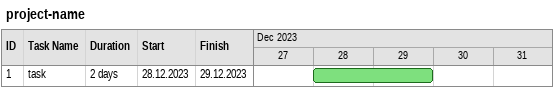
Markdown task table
project-name

| ID | Task | Duration | Start | Finish |
|---|---|---|---|---|
| 1 | task | 2d | 2023-12-28 | 2023-12-29 |
